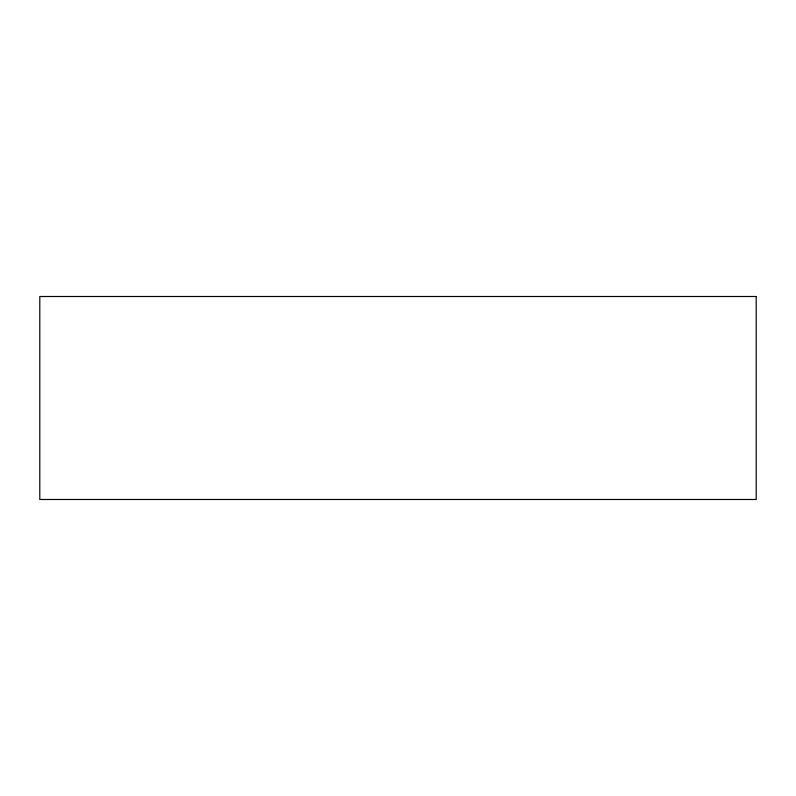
<?xml version="1.0" encoding="UTF-8"?>
<svg xmlns="http://www.w3.org/2000/svg" width="796" height="796" viewBox="0 0 796 796"><rect width="100%" height="100%" fill="white"/><g stroke="black" fill="none" stroke-linecap="round" stroke-linejoin="round"><path stroke-width="1.19" d="M756.2 296.51L39.8 296.51L39.8 499.49L756.2 499.49L756.2 296.51"/></g></svg>
